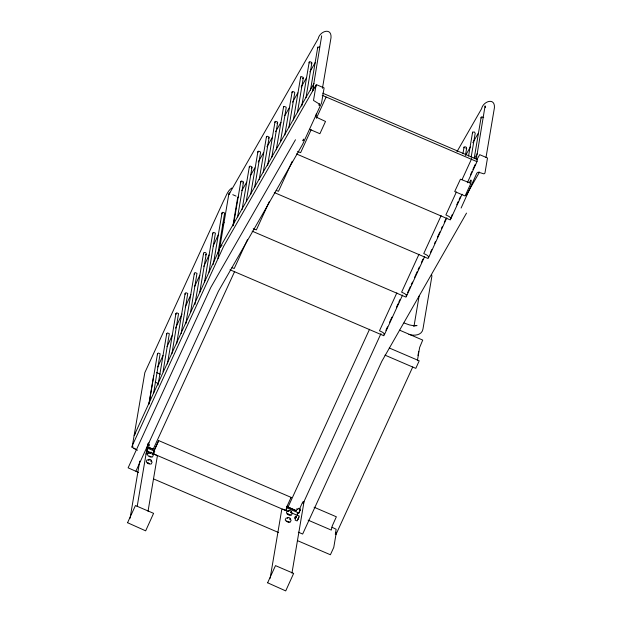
<?xml version="1.0" encoding="UTF-8"?>
<svg xmlns="http://www.w3.org/2000/svg" width="622" height="622" viewBox="0 0 622 622"><rect width="100%" height="100%" fill="white"/><g stroke="black" fill="none" stroke-linecap="round" stroke-linejoin="round"><path stroke-width="0.93" d="M199.74 292.379L206.185 254.258L206.201 253.255L205.439 252.563L204.366 252.47L203.588 253.146L194.888 304.609M157.49 354.758L157.514 353.7L158.283 353.024L160.118 353.809L153.657 392.933M166.704 334.644L166.727 333.594L167.505 332.91L169.332 333.695L163.034 371.87M175.925 314.538L175.94 313.48L176.718 312.804L178.553 313.589L171.929 353.669M185.138 294.424L185.162 293.366L185.931 292.69L187.766 293.475L181.142 333.555M194.352 274.318L194.375 273.26L195.153 272.584L196.98 273.369L190.519 312.493M203.573 254.204L203.588 253.146M212.786 234.097L212.81 233.04L213.579 232.364L215.414 233.149L208.953 272.273M222 213.984L222.023 212.926L222.793 212.25L224.628 213.035L218.011 253.115M321.691 35.788L313.729 84.133L313.916 83.589L219.861 247.696L222 245.247M148.969 442.732L147.694 446.355M135.907 471.165L218.408 291.244L302.65 144.25L321.551 103.003L324.101 87.943L316.318 84.6L223.625 246.343L131.631 447.078L137.516 450.211M148.775 404.58L153.618 375.968M149.132 403.258L157.514 353.7M130.068 518.25L139.732 461.127M137.182 506.463L147.811 443.634M158.027 385.057L166.727 333.594M167.404 363.994L175.94 313.48M287.131 506.176L286.019 510.678L153.611 453.889L154.202 450.406L158.696 440.594L291.104 497.375L290.785 498.206M148.028 511.284L157.42 455.732L147.251 450.997M176.617 343.88L185.162 293.366M185.83 323.767L194.375 273.26M204.428 282.598L212.81 233.04M213.315 264.389L222.023 212.926M217.933 258.534L219.162 251.257M228.982 193.224L219.348 250.153L219.644 249.002L134.228 435.392L135.363 433.425M232.885 225.903L237.658 197.672L237.472 198.216L238.436 196.529M233.405 225.343L240.838 181.391L241.569 180.963L243.404 181.748L243.427 182.503L237.612 216.899M242.113 209.474L249.383 166.478L250.114 166.051L251.949 166.836L251.98 167.59L246.32 201.03M250.658 194.569L257.928 151.566L258.659 151.138L260.494 151.923L260.525 152.678L254.709 187.074M259.203 179.657L266.473 136.653L267.203 136.226L269.038 137.019L269.069 137.765L263.254 172.17M267.584 165.701L275.025 121.741L275.756 121.321L277.583 122.106L277.614 122.853L271.798 157.257M276.292 149.832L283.57 106.829L284.301 106.409L286.136 107.194L286.159 107.94L280.506 141.388M284.845 134.92L292.115 91.916L292.845 91.496L294.68 92.281L294.711 93.036L288.888 127.432M293.39 120.007L300.659 77.011L301.39 76.584L303.225 77.369L303.256 78.123L297.433 112.52M301.771 106.051L309.204 62.099L309.935 61.671L311.77 62.457L311.801 63.211L305.985 97.607M310.479 90.182L317.756 47.186L319.537 46.977M319.475 103.68L319.164 105.499L319.008 103.843L313.496 100.437L316.077 85.175L316.341 86.015M322.453 88.301L331.028 37.608C331.697 26.987 319.661 31.349 318.2 38.642L228.857 194.523L229.946 192.843M270.127 578.312L281.719 509.768L282.785 509.123L288.103 511.408M286.019 510.678L286.61 507.187L291.104 497.375M297.549 512.629L297.3 514.658M291.951 573.126L304.026 501.729L302.766 501.923L299.314 509.465M336.346 532.183L333.773 547.399L330.399 554.754L297.386 540.596M384.357 333.827L383.86 335.748L230.016 269.777M413.941 326.589L419.096 296.103M428.62 256.598L428.123 258.519L274.279 192.548M417.984 355.512L418.692 351.329M417.393 360.69L419.625 347.511L422.727 340.086L399.604 330.173M462.931 153.766L464.059 147.08L465.839 146.87L466.656 148.191L465.52 154.886M468.568 156.06L472.603 132.167L474.384 131.957L475.2 133.279L471.157 157.172M474.205 158.346L481.148 117.255L481.879 116.835L483.714 117.62M476.281 159.224L476.887 155.624M476.918 160.748L476.623 162.49L467.332 182.759M477.471 159.566L477.183 160.041M486.015 157.42L494.428 107.684C495.096 97.063 483.053 101.425 481.599 108.71L456.968 151.682M461.112 208.02L476.856 173.126L478.24 172.123L483.97 173.872L484.95 173.079L487.5 158.011L479.717 154.676L476.817 159.73M466.523 213.105L381.807 361.32L302.65 534.049L298.327 532.199M295.598 518.577C292.293 519.191 297.806 513.321 295.94 517.683M299.858 510.576L299.983 510.079M298.684 517.551L298.824 517.131M158.696 440.594L154.466 450.04L153.611 453.889M299.718 510.981L299.921 510.452M298.747 517.426L298.335 518.445M295.567 518.46L295.139 520.116L297.083 520.948L299.299 516.081L297.355 515.249M299.757 510.911L299.291 512.03M295.761 517.971L296.888 515.669M406.811 294.385L405.987 297.129L252.151 231.159M149.023 446.129C150.501 443.416 147.709 443.82 147.57 446.409M298.358 518.437L297.876 519.494M157.747 366.964L163.003 355.496M167.046 346.672L172.302 335.204M175.536 328.152L181.997 314.032M185.232 306.98L190.892 294.626M194.53 286.688L199.786 275.219M203.829 266.403L209.085 254.934M213.128 246.11L218.384 234.642M222.427 225.825L224.044 222.295M247.579 239.4L234.245 268.486L231.944 267.724M147.445 447.008L153.191 449.239L234.681 271.402M152.6 453.438L152.063 454.247M269.303 201.668L256.381 229.868L253.263 228.764M292.239 161.292L278.508 191.257L276.199 190.503M311.14 129.726L300.636 152.647L297.518 151.543M316.388 118.273L326.083 97.118M296.251 510.825L288.056 507.078L369.554 329.24M396.859 292.869L379.49 330.772C381.714 331.954 384.132 332.443 384.38 334.737L402.558 295.077M297.013 514.487L297.775 512.816M303.085 503.563L380.952 333.656M418.987 254.258L401.618 292.153C403.841 293.343 406.267 293.825 406.516 296.126L424.686 256.466M385.889 330.352L387.506 326.822M389.527 322.421L391.946 317.127M396.393 307.439L398.01 303.909M398.811 302.144L400.024 299.501M441.122 215.647L423.753 253.543C425.969 254.732 428.395 255.214 428.644 257.508L446.821 217.848M407.62 292.62L410.442 286.447M411.251 284.689L412.464 282.046M414.485 277.637L417.308 271.464M418.116 269.707L419.329 267.056M421.351 262.655L422.968 259.125M456.385 192.011L445.881 214.932C448.104 216.114 450.522 216.596 450.771 218.897L462.084 194.22M462.037 179.672L471.733 158.524M430.556 252.244L431.769 249.601M434.591 243.427L435.4 241.663M437.421 237.262L439.847 231.975M441.457 228.445L442.265 226.68M444.287 222.279L445.904 218.75M452.28 214.512L450.25 219.908L296.406 153.929M456.727 204.817L458.336 201.287M459.145 199.53L460.358 196.886M470.457 174.852L472.075 171.322M472.875 169.557L475.301 164.27M477.222 161.044L476.942 161.658L322.212 95.306M469.4 182.798L470.605 180.17L471.297 180.225L470.706 183.715L465.085 195.977L454.713 191.529L460.435 179.19L470.131 183M412.736 366.972L335.942 534.539L335.297 534.267L336.144 529.252L331.969 527.231M299.05 512.52L299.299 511.976M298.661 513.539L300.48 509.107L298.529 508.275L297.79 509.13M296.476 509.309L296.741 508.882L297.814 509.34M298.754 513.002L299.089 512.411M297.689 519.837L297.907 519.386M241.818 190.635L246.646 182.207M250.51 175.466L254.857 167.886M258.231 161.984L263.549 152.717M266.924 146.815L272.242 137.548M275.616 131.646L280.934 122.379M284.798 115.638L289.144 108.057M292.519 102.156L297.837 92.888M301.211 86.994L306.529 77.719M309.904 71.825L315.222 62.558M302.836 140.727L303.769 139.095L303.015 140.222M465.583 155.376L470.411 146.955M472.821 142.741L478.131 133.473M474.423 158.711L477.315 153.665L477.128 154.209L485.09 105.857L485.409 107.66M466.049 195.603L479.546 172.045M295.481 139.756L210.734 287.558L128.124 467.822L138.55 472.487M146.046 454.146L147.795 449.706L146.497 449.146M313.853 88.713L312.578 90.944L313.488 85.556L313.776 87.5M290.365 514.713L289.331 514.697M205.4 254.989L206.185 254.258M231.773 188.023C227.364 190.915 226.004 196.599 223.516 200.96L144.84 372.632L132.517 444.924L132.844 446.643M311.062 63.701L311.801 63.211M302.51 78.613L303.256 78.123M276.876 123.343L277.614 122.853M268.331 138.255L269.069 137.765M251.234 168.08L251.98 167.59M242.689 182.992L243.427 182.503M465.909 148.681L466.656 148.191M415.333 325.703L417.028 325.57L413.879 325.788L409.385 324.902L404.043 322.989M148.79 460.171C147.196 458.282 153.245 459.829 150.882 461.221M288.95 511.401C287.395 508.827 293.973 511.945 290.785 512.186M287.768 518.375C286.213 515.801 292.791 518.919 289.603 519.16M288.896 521.741L287.652 521.493L289.043 521.827M408.918 334.387C413.964 336.043 421.903 335.476 422.96 329.046L431.909 276.137L431.575 274.45M150.407 453.282C148.176 453.174 151.395 451.168 152.266 452.964M150.788 456.587L149.848 456.323M150.897 456.672L149.288 456.097M288.678 510.981L287.208 511.128C284.697 513.648 289.277 515.933 291.438 515.203L292.293 513.306L291.065 511.999M287.504 517.955L286.034 518.103L285.187 519.938C286.213 521.555 288.344 522.752 290.264 522.177L291.112 520.28L290.039 519.075M232.768 194.686L236.065 196.093M150.431 453.041L148.23 452.925C145.719 455.444 150.291 457.73 152.46 457.007L153.315 455.11L152.592 454.301M149.249 460.016L147.049 459.899C144.537 462.418 149.117 464.704 151.278 463.981L152.133 462.084L150.905 460.778M149.226 463.553L148.176 463.048M322.725 93.176L477.447 159.535M309.515 129.267L319.895 133.714L325.516 121.453L315.929 116.99L316.271 113.865M389.255 347.97L419.197 360.807L415.815 368.364L384.995 355.146M156.728 372.632L160.305 374.164M155.205 382.172L157.871 383.315M314.094 507.233L336.362 516.789L332.249 525.924L331.277 530.084L308.115 520.155M147.997 447.016L153.191 449.239M288.056 507.078L296.702 510.779M146.761 447.801L154.777 451.238M286.555 507.754L297.246 512.334M290.762 512.544L296.08 514.829M153.72 478.987L278.648 532.564M288.818 514.573L287.442 513.461M148.106 463.071L148.658 463.351M133.839 448.12L135.347 449.138M287.932 513.997L288.336 514.277M286.633 520.964L287.162 521.252M147.367 462.473L147.772 462.776M481.148 117.255L481.171 118.071M472.603 132.167L472.627 132.984M464.059 147.08L464.082 147.896M317.756 47.186L317.772 48.003M309.204 62.099L309.227 62.915M300.659 77.011L300.683 77.828M292.115 91.916L292.13 92.732M283.57 106.829L283.585 107.645M275.025 121.741L275.041 122.557M266.473 136.653L266.496 137.47M257.928 151.566L257.951 152.382M249.383 166.478L249.399 167.295M240.838 181.391L240.854 182.207M127.564 522.721L145.665 530.838L153.587 513.344L135.433 505.554L127.564 522.721M267.623 582.791L285.723 590.9L293.646 573.406L275.492 565.623L267.623 582.791M147.406 450.981C144.257 456.33 150.866 452.427 147.406 450.981"/></g></svg>
